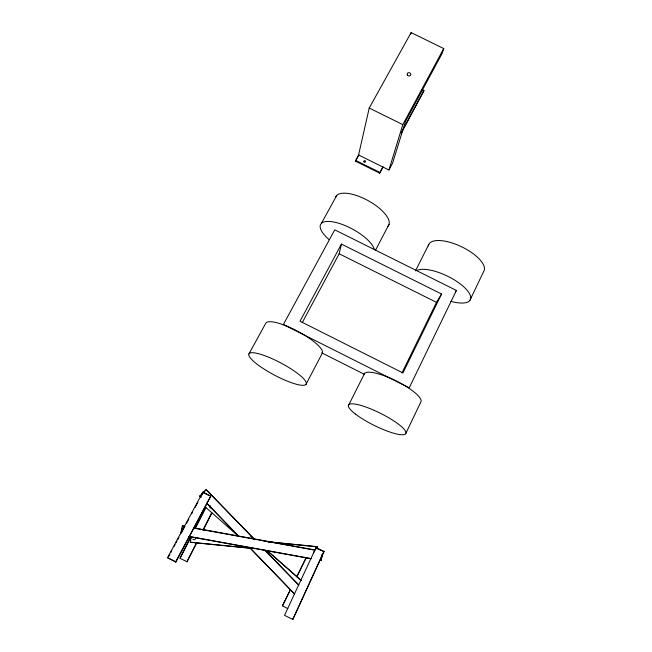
<?xml version="1.0" encoding="UTF-8"?>
<svg xmlns="http://www.w3.org/2000/svg" width="652" height="652" viewBox="0 0 652 652"><rect width="100%" height="100%" fill="white"/><g stroke="black" fill="none" stroke-linecap="round" stroke-linejoin="round"><path stroke-width="0.98" d="M322.504 553.507C321.909 558.487 318.844 561.315 324.068 551.462L315.829 547.753L323.832 551.616M317.149 548.854L317.54 546.694L268.078 541.731M317.337 548.707L317.54 546.694M250.955 548.348L190.425 542.317L190.963 536.743M190.425 542.317L190.677 540.524M190.93 538.723L191.183 536.93M322.161 554.583L321.094 560.565L322.495 553.833M383.058 166.953L379.717 173.171L355.446 161.15L358.592 154.98L369.219 108.045L411.119 32.6L443.735 48.566L442.04 53.57L405.389 121.737L392.553 163.212L388.926 170.001L358.592 154.98M180.563 533.923L182.381 525.814L184.964 526.286L181.28 533.116M181.248 532.35L182.25 527.859M302.21 322.724L339.162 253.767L341.436 244.092L441.559 294.028L402.944 372.944L300.01 321.224L341.436 244.092M410.654 34.312L411.119 32.6M379.717 173.171L382.854 166.993M313.4 553.279L314.386 551.038M388.926 170.001L402.806 124.614L443.735 48.566M422.113 89.617L423.93 90.514L423.653 91.353L401.208 133.155M320.914 557.957L292.813 619.4L324.068 551.462M316.041 547.582L284.517 615.349L292.813 619.4M405.886 433.295L421.013 401.632A31.63 7.857 26.3 0 0 394.069 379.896A31.63 7.857 26.3 0 0 363.987 374.639L348.339 405.731M469.929 300.287L483.605 271.631A30.62 12.086 25.7 0 0 460.728 246.366A30.62 12.086 25.7 0 0 428.372 245.926M456.4 290.45L409.228 387.818L283.384 324.525L334.761 229.822L456.4 290.45L455.381 292.023M401.942 372.936L436.506 302.365L441.559 294.028M287.85 608.626L282.438 605.855L290.515 589.416M296.799 576.629L306.228 557.452M290.482 589.718L282.438 605.855M296.856 576.751L306.09 557.957M196.594 542.676L186.977 561.714L196.831 542.757M203 529.978L211.696 512.749M203.245 530.043L211.957 512.798M415.471 270.922L428.82 244.394M187.205 561.828L179.846 558.259L190.906 536.474M195.054 528.307L205.649 507.435M180.555 557.468L190.686 537.525M195.29 528.454L205.877 507.598M375.316 250.604L389.065 224.304M305.959 384.468A32.372 6.87 27.9 0 0 267.565 356.766A32.372 6.87 27.9 0 0 259.194 365.78A32.372 6.87 27.9 0 0 305.959 384.468L322.047 353.677A32.013 7.922 28 0 0 298.429 331.648A32.013 7.922 28 0 0 265.747 323.31L248.934 353.914M401.852 131.623L423.93 90.514M175.575 561.861L210.783 496.091L202.902 492.064L167.515 557.721L175.958 562.016L210.783 496.091M168.892 556.115L169.846 554.339M170.8 552.57L171.761 550.793M174.149 546.36L175.103 544.583M176.056 542.806L177.018 541.038M177.972 539.261L178.925 537.484M186.399 523.621L188.795 519.179M191.664 513.849L192.617 512.073M195.013 507.631L197.882 502.301M200.759 496.971L203.147 492.529L202.902 492.064M355.446 161.15L358.844 154.956M321.42 223.343L336.725 195.478M206.203 489.57L199.895 496.229L206.203 489.57L254.321 539.18M264.036 541.331L266.057 541.527M268.045 541.902L316.35 546.743M190.205 542.146L250.922 548.193M194.182 527.965L315.47 550.068M184.655 526.425L182.381 525.814M193.66 528.071L314.696 550.125M189.61 536.506L310.833 558.536M319.887 560.182L321.314 560.443M188.615 536.498L311.126 558.756M167.515 557.721L175.958 562.016M369.219 108.045L402.806 124.614M355.617 160.4L379.929 172.446M339.162 253.767L436.506 302.365M321.689 352.822L364.419 374.329M204.019 492.969L208.387 495.202M319.83 549.685L320.849 550.329M250.368 535.797L254.948 539.815M267.173 550.541L301.558 580.712M267.939 551.38L300.955 580.345M205.29 506.979L238.339 536.156M264.94 550.125L298.909 585.137M206.391 489.945L254.337 539.375M264.916 550.28L298.054 584.453M199.691 495.879L201.093 497.329M206.725 503.148L239.088 536.596M249.643 547.501L294.68 594.037M206.961 503.531L238.029 535.634M249.325 547.305L294.517 594.005M416.799 270.531A30.954 11.223 25.9 0 1 463.719 286.782A30.954 11.223 25.9 0 1 450.858 301.354M329.178 239.675A30.359 10.978 28.4 0 1 334.354 222.145A30.359 10.978 28.4 0 1 374.224 249.064M335.535 197.475A30.033 11.817 28.6 0 1 368.266 200.71A30.033 11.817 28.6 0 1 387.907 226.309M211.696 507.696A1.345 1.296 -47.9 0 1 209.871 507.362A1.345 1.296 -47.9 0 1 210.27 505.52M195.225 537.566A1.377 1.32 -52 0 1 194.809 539.579A1.377 1.32 -52 0 1 192.902 538.984M355.438 414.061A31.989 6.813 26.4 0 0 404.395 434.534A31.989 6.813 26.4 0 0 371.607 409.26A31.989 6.813 26.4 0 0 355.438 414.061M363.987 161.843A0.848 0.766 15.7 0 0 365.446 161.818A0.848 0.766 15.7 0 0 364.631 160.669A0.848 0.766 15.7 0 0 363.987 161.843M407.484 75.127A1.85 1.614 17.7 0 0 410.638 75.11A1.85 1.614 17.7 0 0 408.828 72.657A1.85 1.614 17.7 0 0 407.484 75.127"/></g></svg>
